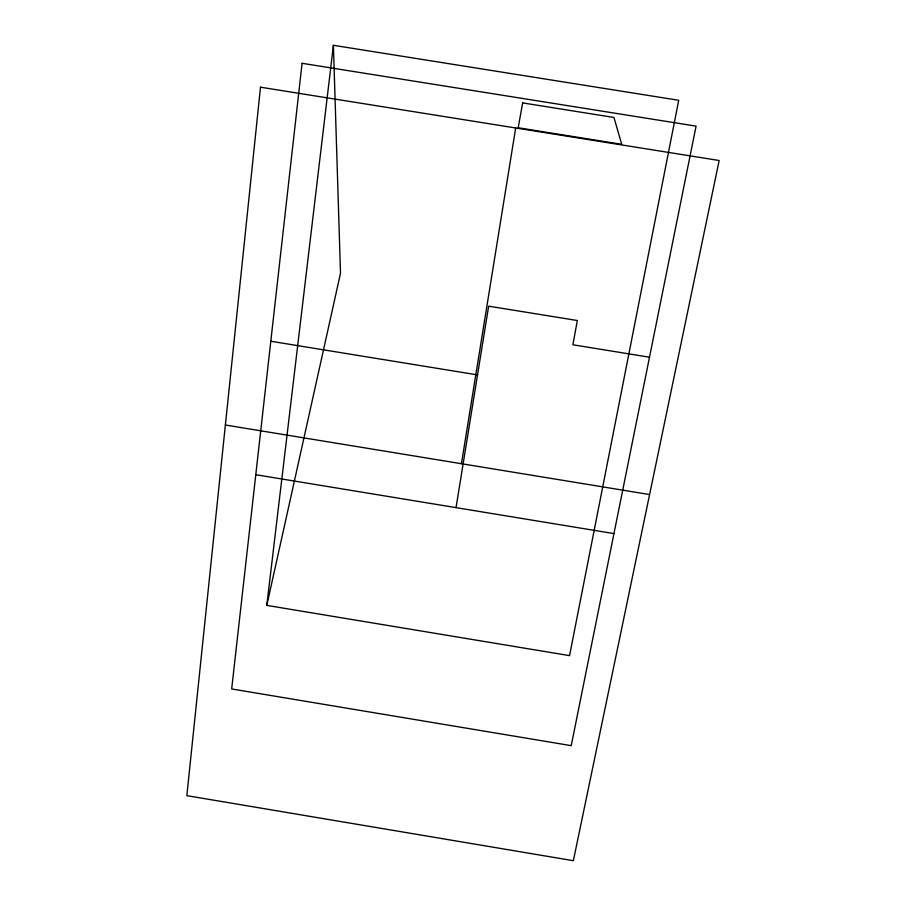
<?xml version="1.0" encoding="UTF-8"?>
<svg xmlns="http://www.w3.org/2000/svg" width="906" height="906" viewBox="0 0 906 906"><rect width="100%" height="100%" fill="white"/><g stroke="black" fill="none" stroke-linecap="round" stroke-linejoin="round"><path stroke-width="1.36" d="M266.794 605.389L333.397 45.3L678.719 100.283L569.557 655.627L266.794 605.389L340.509 273.227L333.397 45.3M461.437 463.713L515.684 127.984M456.035 507.632L488.662 306.16L577.326 320.52L572.886 344.778L649.511 357.213M270.803 341.245L477.53 374.903M225.368 425.016L649.602 494.551M255.786 474.71L613.962 533.6M260.498 87.191L186.84 795.649L573.351 860.7L719.16 160.509L260.498 87.191M302.083 63.295L231.676 688.956L571.222 745.661L696.08 126.138L302.083 63.295M522.649 102.899L518.198 127.757L621.731 144.314L613.94 117.463L522.649 102.899"/></g></svg>
